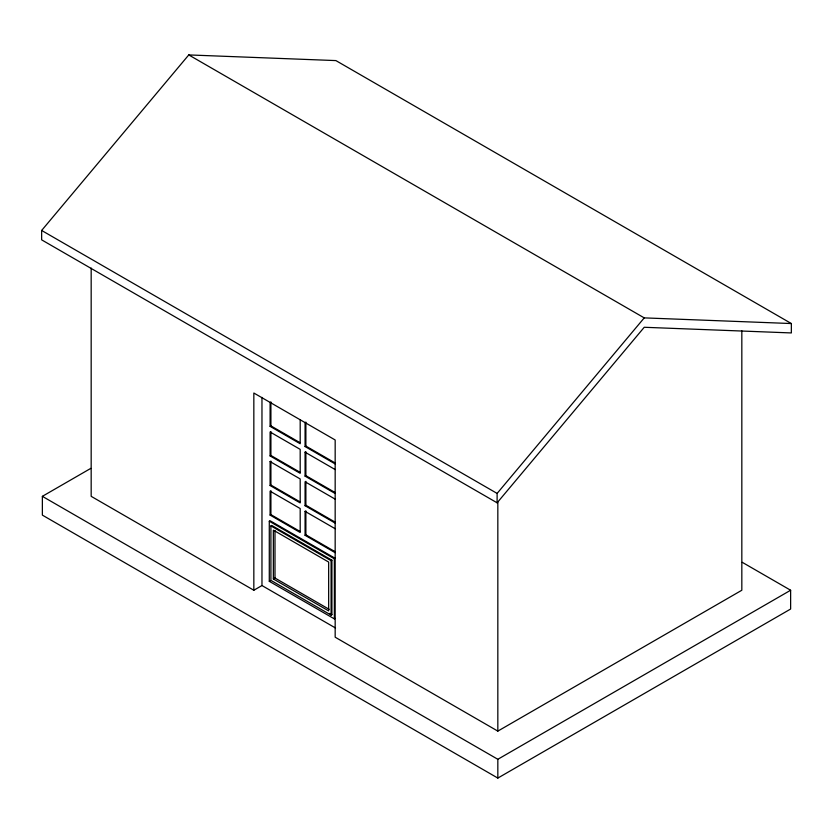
<?xml version="1.0" encoding="UTF-8"?>
<svg xmlns="http://www.w3.org/2000/svg" width="833" height="833" viewBox="0 0 833 833"><rect width="100%" height="100%" fill="white"/><g stroke="black" fill="none" stroke-linecap="round" stroke-linejoin="round"><path stroke-width="1.25" d="M41.65 230.46L188.768 54.926L335.886 60.59L791.35 323.548L791.35 332.94L644.232 327.275L497.114 502.82L41.65 239.852L41.65 230.46L497.114 493.428L497.114 502.82M497.114 493.428L644.232 317.883L791.35 323.548M742.276 562.327L790.632 590.243L790.632 609.027L497.832 778.074L42.368 515.117L42.368 496.333L90.797 468.375M270.912 425.892L270.912 401.943L270.1 402.412L270.1 426.361L270.912 425.892L299.89 442.625M270.1 455.943L300.192 473.321L300.192 449.372L270.1 431.994L270.1 455.943L270.912 455.474L299.89 472.207M270.1 461.576L300.192 478.954L300.192 502.903L270.1 485.524L270.1 461.576L270.912 461.107L270.912 485.056L299.89 501.789M305.888 446.082L305.888 422.133L305.076 422.602L305.076 446.55L305.888 446.082L334.866 462.815M335.168 493.511L305.076 476.132L305.076 452.184L305.888 451.715L305.888 475.664L334.866 492.397M270.1 485.524L270.912 485.056M305.076 476.132L305.888 475.664M270.1 515.106L300.192 532.485L300.192 508.536L270.1 491.168L270.1 515.106L270.912 514.638L299.89 531.371M269.288 521.219L270.1 520.75L335.168 558.308L334.356 558.787L269.288 521.219L269.288 581.319L334.356 618.888L335.168 618.419M335.168 499.144L305.076 481.776L305.076 505.725L305.888 505.246L334.866 521.979M270.912 525.915L271.725 525.446L331.909 560.192L331.909 614.66L331.097 615.129L270.912 580.382L270.912 525.915L331.097 560.661L331.909 560.192M335.168 552.675L305.076 535.307L305.076 511.358L305.888 510.889L305.888 534.838L334.866 551.561M305.076 535.307L305.888 534.838M91.172 268.07L91.172 496.333L253.836 590.243L261.968 585.547L335.501 627.999M269.288 581.319L270.1 580.851M273.349 578.977L328.66 610.901L328.66 562.067L273.349 530.142L273.349 578.977L274.984 578.04L329.181 609.329M253.836 590.243L253.836 393.02L335.168 439.98L335.168 637.203L497.832 731.114L741.828 590.243L741.828 330.857M42.368 496.333L497.832 759.29L790.632 590.243M188.768 54.926L644.232 317.883M270.1 426.361L300.192 443.739L300.192 419.79M305.076 446.55L335.168 463.929M305.076 452.184L335.168 469.562M305.076 505.725L335.168 523.093M305.076 511.358L335.168 528.726M329.681 613.38L331.909 614.66M497.832 501.56L497.832 731.114M497.832 759.29L497.832 778.074M334.356 558.787L334.356 618.888M331.097 560.661L331.097 615.129M305.888 481.297L305.888 505.246M274.984 530.486L274.984 578.04M270.912 431.525L270.912 455.474M270.912 490.689L270.912 514.638M261.968 397.403L261.968 585.547"/></g></svg>
